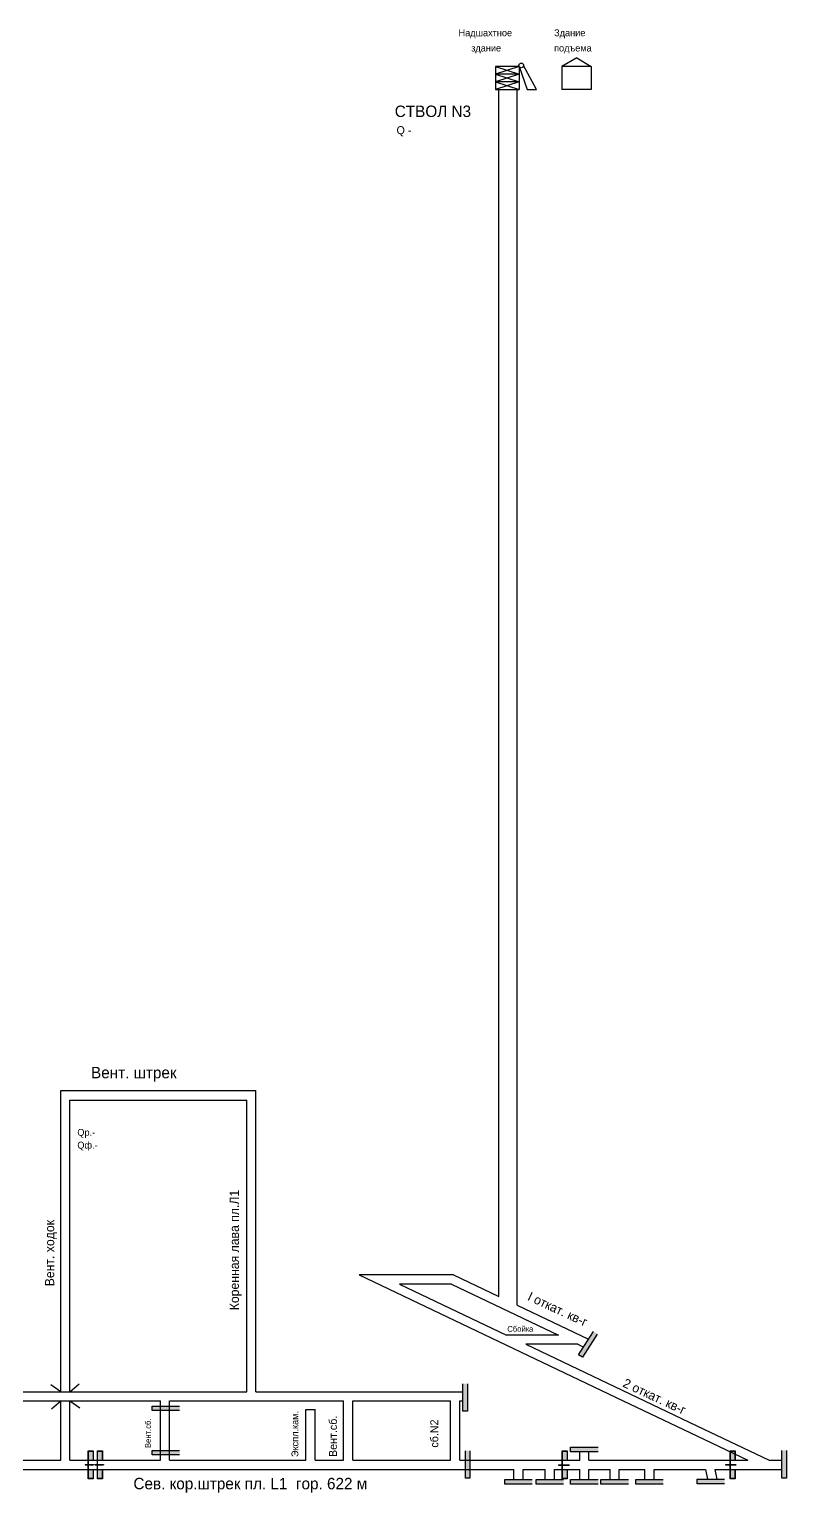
# Model space of a CAD drawing. Header units: millimetres. Extents: x -1214 to 307, y -473 to 386.
# Drawn here: x -24 to 307, y -318 to 322 of the extents above; entities that cross this region are included whole.
import ezdxf

# ---------------------------------------------------------------- set-up
doc = ezdxf.new("R2010")
doc.units = ezdxf.units.MM
doc.layers.add('Двери', color=7, linetype='Continuous')
doc.layers.add('Перемычки', color=7, linetype='Continuous')

msp = doc.modelspace()

# ---------------------------------------------------------------- hatches: boundary and pattern name
at = {"layer": 'Двери'}
h = msp.add_hatch(color=256, dxfattribs=at)
h.paths.add_polyline_path([(3.95, -303.67), (3.95, -299.57), (1.75, -299.57), (1.75, -303.67), (1.85, -303.67), (1.85, -299.67), (3.85, -299.67), (3.85, -303.67)])
h.paths.add_polyline_path([(1.85, -307.67), (1.85, -303.67), (1.75, -303.67), (1.75, -307.67)])
h.paths.add_polyline_path([(3.95, -311.77), (3.95, -307.67), (3.85, -307.67), (3.85, -311.67), (1.85, -311.67), (1.85, -307.67), (1.75, -307.67), (1.75, -311.77)])
h = msp.add_hatch(color=3, dxfattribs=at)
h.paths.add_polyline_path([(3.85, -299.67), (1.85, -299.67), (1.85, -303.67), (3.85, -303.67)])
h.paths.add_polyline_path([(1.85, -311.67), (3.85, -311.67), (3.85, -307.67), (1.85, -307.67)])
h = msp.add_hatch(color=256, dxfattribs=at)
h.paths.add_polyline_path([(7.95, -303.67), (7.95, -299.57), (5.75, -299.57), (5.75, -303.67), (5.85, -303.67), (5.85, -299.67), (7.85, -299.67), (7.85, -303.67)])
h.paths.add_polyline_path([(5.85, -307.67), (5.85, -303.67), (5.75, -303.67), (5.75, -307.67)])
h.paths.add_polyline_path([(7.95, -311.77), (7.95, -307.67), (7.85, -307.67), (7.85, -311.67), (5.85, -311.67), (5.85, -307.67), (5.75, -307.67), (5.75, -311.77)])
h = msp.add_hatch(color=3, dxfattribs=at)
h.paths.add_polyline_path([(7.85, -299.67), (5.85, -299.67), (5.85, -303.67), (7.85, -303.67)])
h.paths.add_polyline_path([(5.85, -311.67), (7.85, -311.67), (7.85, -307.67), (5.85, -307.67)])
h = msp.add_hatch(color=256, dxfattribs=at)
h.paths.add_polyline_path([(211.29, -303.67), (211.29, -299.57), (209.09, -299.57), (209.09, -303.67), (209.19, -303.67), (209.19, -299.67), (211.19, -299.67), (211.19, -303.67)])
h.paths.add_polyline_path([(209.19, -307.67), (209.19, -303.67), (209.09, -303.67), (209.09, -307.67)])
h.paths.add_polyline_path([(211.29, -311.77), (211.29, -307.67), (211.19, -307.67), (211.19, -311.67), (209.19, -311.67), (209.19, -307.67), (209.09, -307.67), (209.09, -311.77)])
h = msp.add_hatch(color=3, dxfattribs=at)
h.paths.add_polyline_path([(211.19, -299.67), (209.19, -299.67), (209.19, -303.67), (211.19, -303.67)])
h.paths.add_polyline_path([(209.19, -311.67), (211.19, -311.67), (211.19, -307.67), (209.19, -307.67)])
h = msp.add_hatch(color=256, dxfattribs=at)
h.paths.add_polyline_path([(284.72, -303.69), (284.72, -299.59), (282.52, -299.59), (282.52, -303.69), (282.62, -303.69), (282.62, -299.69), (284.62, -299.69), (284.62, -303.69)])
h.paths.add_polyline_path([(282.62, -307.69), (282.62, -303.69), (282.52, -303.69), (282.52, -307.69)])
h.paths.add_polyline_path([(284.72, -311.79), (284.72, -307.69), (284.62, -307.69), (284.62, -311.69), (282.62, -311.69), (282.62, -307.69), (282.52, -307.69), (282.52, -311.79)])
h = msp.add_hatch(color=3, dxfattribs=at)
h.paths.add_polyline_path([(284.62, -299.69), (282.62, -299.69), (282.62, -303.69), (284.62, -303.69)])
h.paths.add_polyline_path([(282.62, -311.69), (284.62, -311.69), (284.62, -307.69), (282.62, -307.69)])
at = {"layer": 'Перемычки'}
h = msp.add_hatch(color=256, dxfattribs=at)
h.paths.add_polyline_path([(217.95, -258.74), (220.17, -255.29), (220.08, -255.23), (217.92, -258.6), (216.24, -257.52), (218.4, -254.15), (218.31, -254.1), (216.1, -257.55)])
h.paths.add_polyline_path([(220.08, -255.23), (220.17, -255.29), (224.53, -248.47), (222.68, -247.28), (218.31, -254.1), (218.4, -254.15), (222.71, -247.42), (224.4, -248.5)])
h = msp.add_hatch(color=3, dxfattribs=at)
h.paths.add_polyline_path([(216.24, -257.52), (217.92, -258.6), (220.08, -255.23), (218.4, -254.15)])
h.paths.add_polyline_path([(222.24, -251.86), (220.55, -250.79), (218.4, -254.15), (220.08, -255.23)])
h.paths.add_polyline_path([(222.24, -251.86), (224.4, -248.5), (222.71, -247.42), (220.55, -250.79)])
h = msp.add_hatch(color=256, dxfattribs=at)
h.paths.add_polyline_path([(167.69, -282.32), (167.69, -278.22), (167.59, -278.22), (167.59, -282.22), (165.59, -282.22), (165.59, -278.22), (165.49, -278.22), (165.49, -282.32)])
h.paths.add_polyline_path([(167.59, -278.22), (167.69, -278.22), (167.69, -270.12), (165.49, -270.12), (165.49, -278.22), (165.59, -278.22), (165.59, -270.22), (167.59, -270.22)])
h = msp.add_hatch(color=3, dxfattribs=at)
h.paths.add_polyline_path([(165.59, -282.22), (167.59, -282.22), (167.59, -278.22), (165.59, -278.22)])
h.paths.add_polyline_path([(167.59, -274.22), (165.59, -274.22), (165.59, -278.22), (167.59, -278.22)])
h.paths.add_polyline_path([(167.59, -274.22), (167.59, -270.22), (165.59, -270.22), (165.59, -274.22)])
h = msp.add_hatch(color=256, dxfattribs=at)
h.paths.add_polyline_path([(29.58, -282.05), (33.68, -282.05), (33.68, -281.95), (29.68, -281.95), (29.68, -279.95), (33.68, -279.95), (33.68, -279.85), (29.58, -279.85)])
h.paths.add_polyline_path([(33.68, -281.95), (33.68, -282.05), (41.78, -282.05), (41.78, -279.85), (33.68, -279.85), (33.68, -279.95), (41.68, -279.95), (41.68, -281.95)])
h = msp.add_hatch(color=3, dxfattribs=at)
h.paths.add_polyline_path([(29.68, -279.95), (29.68, -281.95), (33.68, -281.95), (33.68, -279.95)])
h.paths.add_polyline_path([(37.68, -281.95), (37.68, -279.95), (33.68, -279.95), (33.68, -281.95)])
h.paths.add_polyline_path([(37.68, -281.95), (41.68, -281.95), (41.68, -279.95), (37.68, -279.95)])
h = msp.add_hatch(color=256, dxfattribs=at)
h.paths.add_polyline_path([(29.58, -301.43), (33.68, -301.43), (33.68, -301.33), (29.68, -301.33), (29.68, -299.33), (33.68, -299.33), (33.68, -299.23), (29.58, -299.23)])
h.paths.add_polyline_path([(33.68, -301.33), (33.68, -301.43), (41.78, -301.43), (41.78, -299.23), (33.68, -299.23), (33.68, -299.33), (41.68, -299.33), (41.68, -301.33)])
h = msp.add_hatch(color=3, dxfattribs=at)
h.paths.add_polyline_path([(29.68, -299.33), (29.68, -301.33), (33.68, -301.33), (33.68, -299.33)])
h.paths.add_polyline_path([(37.68, -301.33), (37.68, -299.33), (33.68, -299.33), (33.68, -301.33)])
h.paths.add_polyline_path([(37.68, -301.33), (41.68, -301.33), (41.68, -299.33), (37.68, -299.33)])
h = msp.add_hatch(color=256, dxfattribs=at)
h.paths.add_polyline_path([(168.79, -311.62), (168.79, -307.52), (168.69, -307.52), (168.69, -311.52), (166.69, -311.52), (166.69, -307.52), (166.59, -307.52), (166.59, -311.62)])
h.paths.add_polyline_path([(168.69, -307.52), (168.79, -307.52), (168.79, -299.42), (166.59, -299.42), (166.59, -307.52), (166.69, -307.52), (166.69, -299.52), (168.69, -299.52)])
h = msp.add_hatch(color=3, dxfattribs=at)
h.paths.add_polyline_path([(166.69, -311.52), (168.69, -311.52), (168.69, -307.52), (166.69, -307.52)])
h.paths.add_polyline_path([(168.69, -303.52), (166.69, -303.52), (166.69, -307.52), (168.69, -307.52)])
h.paths.add_polyline_path([(168.69, -303.52), (168.69, -299.52), (166.69, -299.52), (166.69, -303.52)])
h = msp.add_hatch(color=256, dxfattribs=at)
h.paths.add_polyline_path([(212.65, -300.1), (216.75, -300.1), (216.75, -300), (212.75, -300), (212.75, -298), (216.75, -298), (216.75, -297.9), (212.65, -297.9)])
h.paths.add_polyline_path([(216.75, -300), (216.75, -300.1), (224.85, -300.1), (224.85, -297.9), (216.75, -297.9), (216.75, -298), (224.75, -298), (224.75, -300)])
h = msp.add_hatch(color=3, dxfattribs=at)
h.paths.add_polyline_path([(212.75, -298), (212.75, -300), (216.75, -300), (216.75, -298)])
h.paths.add_polyline_path([(220.75, -300), (220.75, -298), (216.75, -298), (216.75, -300)])
h.paths.add_polyline_path([(220.75, -300), (224.75, -300), (224.75, -298), (220.75, -298)])
h = msp.add_hatch(color=256, dxfattribs=at)
h.paths.add_polyline_path([(307.26, -311.56), (307.26, -307.46), (307.16, -307.46), (307.16, -311.46), (305.16, -311.46), (305.16, -307.46), (305.06, -307.46), (305.06, -311.56)])
h.paths.add_polyline_path([(307.16, -307.46), (307.26, -307.46), (307.26, -299.36), (305.06, -299.36), (305.06, -307.46), (305.16, -307.46), (305.16, -299.46), (307.16, -299.46)])
h = msp.add_hatch(color=3, dxfattribs=at)
h.paths.add_polyline_path([(305.16, -311.46), (307.16, -311.46), (307.16, -307.46), (305.16, -307.46)])
h.paths.add_polyline_path([(307.16, -303.46), (305.16, -303.46), (305.16, -307.46), (307.16, -307.46)])
h.paths.add_polyline_path([(307.16, -303.46), (307.16, -299.46), (305.16, -299.46), (305.16, -303.46)])
h = msp.add_hatch(color=256, dxfattribs=at)
h.paths.add_polyline_path([(183.86, -314.2), (187.96, -314.2), (187.96, -314.1), (183.96, -314.1), (183.96, -312.1), (187.96, -312.1), (187.96, -312), (183.86, -312)])
h.paths.add_polyline_path([(187.96, -314.1), (187.96, -314.2), (196.06, -314.2), (196.06, -312), (187.96, -312), (187.96, -312.1), (195.96, -312.1), (195.96, -314.1)])
h = msp.add_hatch(color=3, dxfattribs=at)
h.paths.add_polyline_path([(183.96, -312.1), (183.96, -314.1), (187.96, -314.1), (187.96, -312.1)])
h.paths.add_polyline_path([(191.96, -314.1), (191.96, -312.1), (187.96, -312.1), (187.96, -314.1)])
h.paths.add_polyline_path([(191.96, -314.1), (195.96, -314.1), (195.96, -312.1), (191.96, -312.1)])
h = msp.add_hatch(color=256, dxfattribs=at)
h.paths.add_polyline_path([(197.55, -314.2), (201.65, -314.2), (201.65, -314.1), (197.65, -314.1), (197.65, -312.1), (201.65, -312.1), (201.65, -312), (197.55, -312)])
h.paths.add_polyline_path([(201.65, -314.1), (201.65, -314.2), (209.75, -314.2), (209.75, -312), (201.65, -312), (201.65, -312.1), (209.65, -312.1), (209.65, -314.1)])
h = msp.add_hatch(color=3, dxfattribs=at)
h.paths.add_polyline_path([(197.65, -312.1), (197.65, -314.1), (201.65, -314.1), (201.65, -312.1)])
h.paths.add_polyline_path([(205.65, -314.1), (205.65, -312.1), (201.65, -312.1), (201.65, -314.1)])
h.paths.add_polyline_path([(205.65, -314.1), (209.65, -314.1), (209.65, -312.1), (205.65, -312.1)])
h = msp.add_hatch(color=256, dxfattribs=at)
h.paths.add_polyline_path([(212.65, -314.2), (216.75, -314.2), (216.75, -314.1), (212.75, -314.1), (212.75, -312.1), (216.75, -312.1), (216.75, -312), (212.65, -312)])
h.paths.add_polyline_path([(216.75, -314.1), (216.75, -314.2), (224.85, -314.2), (224.85, -312), (216.75, -312), (216.75, -312.1), (224.75, -312.1), (224.75, -314.1)])
h = msp.add_hatch(color=3, dxfattribs=at)
h.paths.add_polyline_path([(212.75, -312.1), (212.75, -314.1), (216.75, -314.1), (216.75, -312.1)])
h.paths.add_polyline_path([(220.75, -314.1), (220.75, -312.1), (216.75, -312.1), (216.75, -314.1)])
h.paths.add_polyline_path([(220.75, -314.1), (224.75, -314.1), (224.75, -312.1), (220.75, -312.1)])
h = msp.add_hatch(color=256, dxfattribs=at)
h.paths.add_polyline_path([(225.91, -314.2), (230.01, -314.2), (230.01, -314.1), (226.01, -314.1), (226.01, -312.1), (230.01, -312.1), (230.01, -312), (225.91, -312)])
h.paths.add_polyline_path([(230.01, -314.1), (230.01, -314.2), (238.11, -314.2), (238.11, -312), (230.01, -312), (230.01, -312.1), (238.01, -312.1), (238.01, -314.1)])
h = msp.add_hatch(color=3, dxfattribs=at)
h.paths.add_polyline_path([(226.01, -312.1), (226.01, -314.1), (230.01, -314.1), (230.01, -312.1)])
h.paths.add_polyline_path([(234.01, -314.1), (234.01, -312.1), (230.01, -312.1), (230.01, -314.1)])
h.paths.add_polyline_path([(234.01, -314.1), (238.01, -314.1), (238.01, -312.1), (234.01, -312.1)])
h = msp.add_hatch(color=256, dxfattribs=at)
h.paths.add_polyline_path([(241.13, -314.2), (245.23, -314.2), (245.23, -314.1), (241.23, -314.1), (241.23, -312.1), (245.23, -312.1), (245.23, -312), (241.13, -312)])
h.paths.add_polyline_path([(245.23, -314.1), (245.23, -314.2), (253.33, -314.2), (253.33, -312), (245.23, -312), (245.23, -312.1), (253.23, -312.1), (253.23, -314.1)])
h = msp.add_hatch(color=3, dxfattribs=at)
h.paths.add_polyline_path([(241.23, -312.1), (241.23, -314.1), (245.23, -314.1), (245.23, -312.1)])
h.paths.add_polyline_path([(249.23, -314.1), (249.23, -312.1), (245.23, -312.1), (245.23, -314.1)])
h.paths.add_polyline_path([(249.23, -314.1), (253.23, -314.1), (253.23, -312.1), (249.23, -312.1)])
h = msp.add_hatch(color=256, dxfattribs=at)
h.paths.add_polyline_path([(267.96, -314.03), (272.06, -314.03), (272.06, -313.93), (268.06, -313.93), (268.06, -311.93), (272.06, -311.93), (272.06, -311.83), (267.96, -311.83)])
h.paths.add_polyline_path([(272.06, -313.93), (272.06, -314.03), (280.16, -314.03), (280.16, -311.83), (272.06, -311.83), (272.06, -311.93), (280.06, -311.93), (280.06, -313.93)])
h = msp.add_hatch(color=3, dxfattribs=at)
h.paths.add_polyline_path([(268.06, -311.93), (268.06, -313.93), (272.06, -313.93), (272.06, -311.93)])
h.paths.add_polyline_path([(276.06, -313.93), (276.06, -311.93), (272.06, -311.93), (272.06, -313.93)])
h.paths.add_polyline_path([(276.06, -313.93), (280.06, -313.93), (280.06, -311.93), (276.06, -311.93)])

# ---------------------------------------------------------------- linework, layer by layer
for p, q in [((215.38, 309.59), (208.88, 305.82)), ((215.38, 309.59), (221.73, 305.82)), ((190.16, 305.82), (179.9, 302.49)), ((179.9, 305.82), (190.16, 302.49)), ((190.16, 305.82), (179.9, 305.82)), ((179.9, 305.82), (179.9, 295.82)), ((179.9, 302.49), (190.16, 299.15)), ((190.16, 302.49), (179.9, 299.15)), ((190.16, 302.49), (179.9, 302.49)), ((190.16, 305.82), (193.71, 295.81)), ((190.16, 305.82), (190.16, 295.82)), ((197.88, 295.81), (192.19, 306.31)), ((221.73, 305.82), (208.88, 305.82)), ((208.88, 305.82), (208.88, 295.82)), ((221.73, 305.82), (221.73, 295.82)), ((190.16, 299.15), (179.9, 295.82)), ((179.9, 299.15), (190.16, 295.82)), ((190.16, 299.15), (179.9, 299.15)), ((179.9, 295.82), (190.16, 295.82)), ((179.9, 295.82), (179.9, 295.82)), ((181.33, -89.11), (181.33, 295.82)), ((189.33, -89.11), (189.33, 295.82)), ((193.71, 295.81), (197.88, 295.81)), ((221.73, 295.82), (208.88, 295.82)), ((208.88, 295.82), (208.88, 295.82)), ((181.33, -232.06), (181.33, -89.11)), ((189.33, -235.88), (189.33, -89.11)), ((-10.26, -273.69), (-10.26, -141.92)), ((-10.26, -141.92), (75.11, -141.92)), ((-6.26, -273.69), (-6.26, -146.22)), ((-6.26, -146.22), (71.11, -146.22)), ((71.11, -273.69), (71.11, -146.22)), ((75.11, -273.69), (75.11, -141.92)), ((120.19, -222.59), (235.71, -277.69)), ((161.48, -222.59), (120.19, -222.59)), ((161.48, -222.59), (181.33, -232.06)), ((137.87, -226.59), (184.76, -248.96)), ((160.57, -226.59), (137.87, -226.59)), ((160.57, -226.59), (207.46, -248.96)), ((189.33, -235.88), (220.56, -250.77)), ((192.36, -241.76), (207.46, -248.96)), ((207.46, -248.96), (184.76, -248.96)), ((215.85, -252.96), (193.15, -252.96)), ((193.15, -252.96), (245, -277.69)), ((215.85, -252.96), (218.39, -254.17)), ((-56.81, -273.69), (-6.26, -273.69)), ((-14.64, -270.58), (-10.31, -273.66)), ((-6.26, -273.69), (-2.19, -270.28)), ((-6.26, -273.69), (37.15, -273.69)), ((-6.26, -273.69), (-6.13, -273.69)), ((36.93, -273.69), (71.11, -273.69)), ((75.11, -273.69), (165.59, -273.69)), ((-36.41, -277.69), (-6.26, -277.69)), ((-14.38, -281.14), (-10.31, -277.72)), ((-10.26, -303.69), (-10.26, -277.69)), ((-6.28, -277.67), (-1.95, -280.75)), ((-6.26, -277.69), (-1.18, -277.69)), ((-6.26, -277.69), (14.58, -277.69)), ((-6.26, -303.69), (-6.26, -277.69)), ((-1.18, -277.69), (10.58, -277.69)), ((14.58, -277.69), (33.32, -277.69)), ((33.32, -303.69), (33.32, -277.69)), ((37.32, -303.69), (37.32, -277.69)), ((37.32, -277.69), (41.15, -277.69)), ((41.15, -277.69), (69.3, -277.69)), ((69.02, -277.69), (113.42, -277.69)), ((96.95, -303.69), (96.95, -281.4)), ((96.95, -281.4), (100.95, -281.4)), ((100.95, -303.69), (100.95, -281.4)), ((113.42, -303.69), (113.42, -277.69)), ((117.42, -303.69), (117.42, -277.69)), ((117.42, -277.69), (160.25, -277.69)), ((160.25, -303.69), (160.25, -277.69)), ((164.25, -303.69), (164.25, -277.68)), ((164.25, -277.68), (165.56, -277.68)), ((235.71, -277.69), (267.9, -293.04)), ((245, -277.69), (267.9, -288.61)), ((267.9, -288.61), (299.52, -303.69)), ((267.9, -293.04), (290.23, -303.69)), ((216.75, -303.69), (216.75, -300)), ((220.75, -303.69), (220.75, -300)), ((-36.42, -303.69), (-19.73, -303.69)), ((-21.26, -303.69), (-10.26, -303.69)), ((-6.26, -303.69), (10.58, -303.69)), ((-6.26, -303.69), (14.58, -303.69)), ((14.58, -303.69), (33.32, -303.69)), ((37.32, -303.69), (41.05, -303.69)), ((41.15, -303.69), (69.3, -303.69)), ((68.66, -303.69), (96.95, -303.69)), ((100.95, -303.69), (111.55, -303.69)), ((110.7, -303.69), (110.74, -303.69)), ((110.74, -303.69), (113.42, -303.69)), ((117.42, -303.69), (160.25, -303.69)), ((164.25, -303.69), (216.75, -303.69)), ((207.42, -305.6), (207.42, -305.74)), ((212.09, -305.6), (212.09, -305.74)), ((220.75, -303.69), (256.32, -303.69)), ((256.32, -303.69), (267.9, -303.69)), ((267.9, -303.69), (290.23, -303.69)), ((280.42, -305.46), (280.42, -305.6)), ((289.16, -303.69), (290.23, -303.69)), ((299.52, -303.69), (305.16, -303.69)), ((-56.81, -307.69), (14.58, -307.69)), ((14.58, -307.69), (41.15, -307.69)), ((41.15, -307.69), (180.33, -307.69)), ((180.33, -307.69), (187.96, -307.69)), ((187.96, -312.1), (187.96, -307.69)), ((191.96, -312.1), (191.96, -307.69)), ((191.96, -307.69), (201.65, -307.69)), ((201.65, -312.1), (201.65, -307.69)), ((205.65, -312.1), (205.65, -307.69)), ((205.65, -307.69), (216.75, -307.69)), ((216.75, -312.1), (216.75, -307.69)), ((220.75, -312.1), (220.75, -307.69)), ((220.75, -307.69), (230.01, -307.69)), ((230.01, -312.1), (230.01, -307.69)), ((234.01, -312.1), (234.01, -307.69)), ((234.01, -307.69), (245.21, -307.69)), ((245.21, -312.1), (245.21, -307.69)), ((249.21, -312.1), (249.21, -307.69)), ((249.21, -307.69), (255.92, -307.69)), ((253.03, -307.69), (267.9, -307.69)), ((267.9, -307.69), (269.89, -307.69)), ((269.89, -307.69), (271.71, -307.69)), ((271.71, -307.69), (272.54, -311.93)), ((275.78, -307.69), (276.62, -311.93)), ((275.78, -307.69), (283.78, -307.69)), ((283.78, -307.69), (305.16, -307.69))]:
    msp.add_line(p, q)
msp.add_circle((191.15, 306.34), 1.04)
at = {"layer": 'Двери'}
for p, q in [((0.42, -305.46), (4.08, -305.46)), ((0.42, -305.46), (4.08, -305.46)), ((0.42, -305.46), (4.08, -305.46)), ((0.42, -305.46), (4.08, -305.46)), ((0.42, -305.46), (0.42, -305.6)), ((0.42, -305.47), (4.08, -305.47)), ((0.42, -305.48), (4.08, -305.48)), ((0.42, -305.49), (4.08, -305.49)), ((0.42, -305.5), (4.08, -305.5)), ((0.42, -305.51), (4.08, -305.51)), ((0.42, -305.52), (4.08, -305.52)), ((0.42, -305.53), (4.08, -305.53)), ((0.42, -305.54), (4.08, -305.54)), ((0.42, -305.55), (4.08, -305.55)), ((0.42, -305.56), (4.08, -305.56)), ((0.42, -305.57), (4.08, -305.57)), ((0.42, -305.58), (4.08, -305.58)), ((0.42, -305.59), (4.08, -305.59)), ((0.42, -305.6), (4.08, -305.6)), ((4.08, -305.46), (4.08, -305.6)), ((4.69, -305.46), (8.35, -305.46)), ((4.69, -305.46), (4.69, -305.6)), ((4.69, -305.46), (8.35, -305.46)), ((4.69, -305.46), (8.35, -305.46)), ((4.69, -305.46), (8.35, -305.46)), ((4.69, -305.47), (8.35, -305.47)), ((4.69, -305.48), (8.35, -305.48)), ((4.69, -305.49), (8.35, -305.49)), ((4.69, -305.5), (8.35, -305.5)), ((4.69, -305.51), (8.35, -305.51)), ((4.69, -305.52), (8.35, -305.52)), ((4.69, -305.53), (8.35, -305.53)), ((4.69, -305.54), (8.35, -305.54)), ((4.69, -305.55), (8.35, -305.55)), ((4.69, -305.56), (8.35, -305.56)), ((4.69, -305.57), (8.35, -305.57)), ((4.69, -305.58), (8.35, -305.58)), ((4.69, -305.59), (8.35, -305.59)), ((4.69, -305.6), (8.35, -305.6)), ((8.35, -305.46), (8.35, -305.6)), ((207.42, -305.6), (212.09, -305.6)), ((207.42, -305.74), (212.09, -305.74)), ((280.42, -305.46), (285.1, -305.46)), ((280.42, -305.6), (285.1, -305.6))]:
    msp.add_line(p, q, dxfattribs=at)
for points in [[(3.95, -307.67), (3.95, -311.77), (1.75, -311.77), (1.75, -299.57), (3.95, -299.57), (3.95, -303.67)], [(3.85, -307.67), (3.85, -311.67), (1.85, -311.67), (1.85, -299.67), (3.85, -299.67), (3.85, -303.67)], [(7.95, -307.67), (7.95, -311.77), (5.75, -311.77), (5.75, -299.57), (7.95, -299.57), (7.95, -303.67)], [(7.85, -307.67), (7.85, -311.67), (5.85, -311.67), (5.85, -299.67), (7.85, -299.67), (7.85, -303.67)], [(211.29, -307.67), (211.29, -311.77), (209.09, -311.77), (209.09, -299.57), (211.29, -299.57), (211.29, -303.67)], [(211.19, -307.67), (211.19, -311.67), (209.19, -311.67), (209.19, -299.67), (211.19, -299.67), (211.19, -303.67)], [(284.72, -307.69), (284.72, -311.79), (282.52, -311.79), (282.52, -299.59), (284.72, -299.59), (284.72, -303.69)], [(284.62, -307.69), (284.62, -311.69), (282.62, -311.69), (282.62, -299.69), (284.62, -299.69), (284.62, -303.69)]]:
    msp.add_lwpolyline(points, dxfattribs=at)
at = {"layer": 'Перемычки'}
for points in [[(224.4, -248.5), (217.92, -258.6), (216.24, -257.52), (222.71, -247.42)], [(167.59, -270.22), (167.59, -282.22), (165.59, -282.22), (165.59, -270.22)], [(41.68, -281.95), (29.68, -281.95), (29.68, -279.95), (41.68, -279.95)], [(41.68, -301.33), (29.68, -301.33), (29.68, -299.33), (41.68, -299.33)], [(168.69, -299.52), (168.69, -311.52), (166.69, -311.52), (166.69, -299.52)], [(224.75, -300), (212.75, -300), (212.75, -298), (224.75, -298)], [(307.16, -299.46), (307.16, -311.46), (305.16, -311.46), (305.16, -299.46)], [(195.96, -314.1), (183.96, -314.1), (183.96, -312.1), (195.96, -312.1)], [(209.65, -314.1), (197.65, -314.1), (197.65, -312.1), (209.65, -312.1)], [(224.75, -314.1), (212.75, -314.1), (212.75, -312.1), (224.75, -312.1)], [(238.01, -314.1), (226.01, -314.1), (226.01, -312.1), (238.01, -312.1)], [(253.23, -314.1), (241.23, -314.1), (241.23, -312.1), (253.23, -312.1)], [(280.06, -313.93), (268.06, -313.93), (268.06, -311.93), (280.06, -311.93)]]:
    msp.add_lwpolyline(points, dxfattribs=at)

# ---------------------------------------------------------------- texts
for s, height, p in [('Надшахтное', 3, (163.71, 319.1)), ('Здание', 3, (205.51, 319.1)), ('здание', 3, (169.23, 312.43)), ('подъема', 3, (205.49, 312.43)), ('СТВОЛ N3', 5, (135.82, 283.77)), ('Q - ', 3.5, (136.59, 276.26)), ('Вент. штрек', 5, (2.96, -136.63)), ('Qф.-', 3, (-3.02, -167.36)), ('Сбойка', 2.5, (185.04, -247.48)), ('Сев. кор.штрек пл. L1  гор. 622 м', 5, (21.52, -316.36))]:
    msp.add_text(s, height=height).set_placement(p)
at = {"color": 1}
msp.add_text('Qр.-', height=3, dxfattribs=at).set_placement((-3.02, -161.78))
for s, height, rotation, p in [('Коренная лава пл.Л1', 4, 90, (67.64, -238.07)), ('Вент. ходок', 4, 90, (-13.15, -227.59)), ('I откат. кв-г', 4, 335, (193.55, -233.49)), ('2 откат. кв-г', 4, 335, (235.2, -271.34)), ('Вент.сб.', 2.5, 90, (29.14, -298.32)), ('Экспл.кам.', 3, 90, (93.64, -302.25)), ('Вент.сб.', 3.5, 90, (110.54, -302.25)), ('сб.N2', 3.5, 90, (154.84, -298.14))]:
    msp.add_text(s, height=height, rotation=rotation).set_placement(p)

doc.saveas('drawing.dxf')
